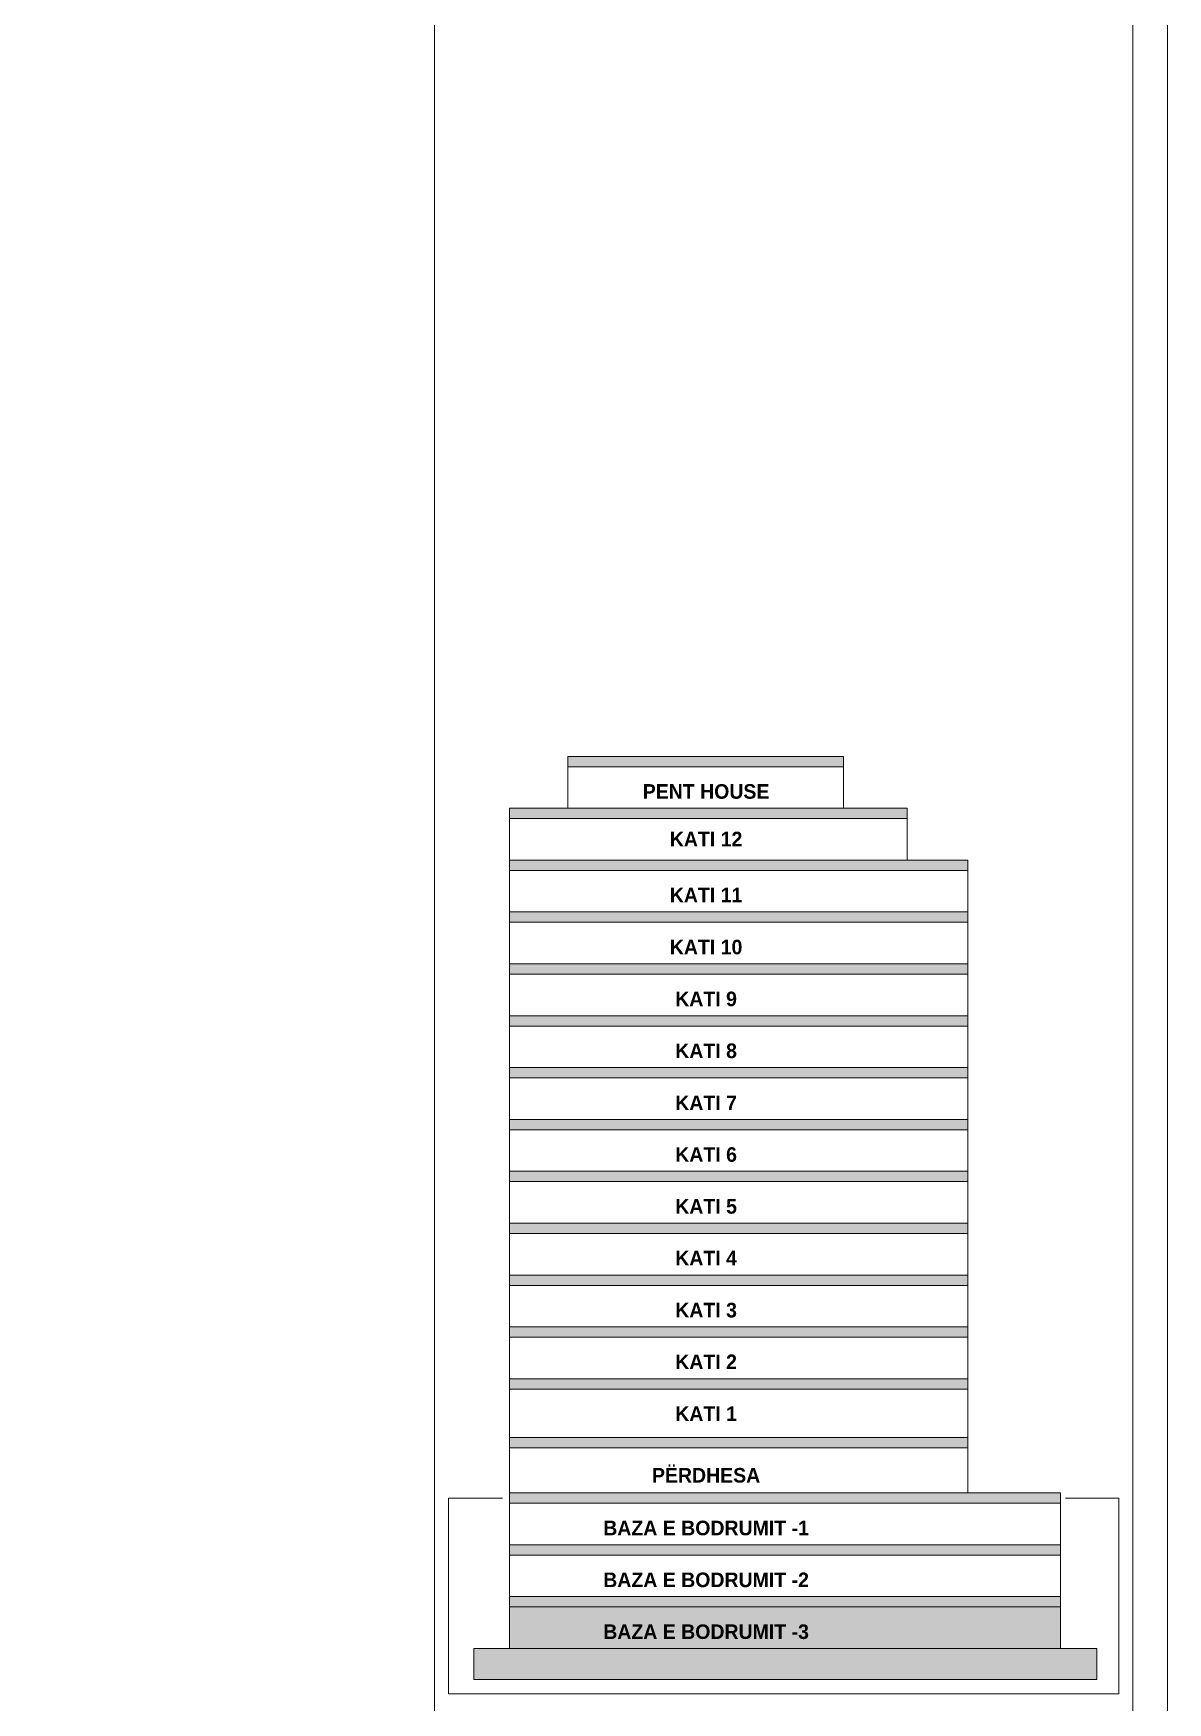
# Model space of a CAD drawing. Header units: millimetres. Extents: x 172821 to 253959, y -37564 to 16413.
# Drawn here: x 239134 to 248880, y -23957 to -9619 of the extents above; entities that cross this region are included whole.
import ezdxf

# ---------------------------------------------------------------- set-up
doc = ezdxf.new("R2010")
doc.units = ezdxf.units.MM
doc.header["$MEASUREMENT"] = 0
for name, color, linetype, lineweight, true_color in [('02. Tabela Projekti zbatues_Pen_No__102', 7, 'Continuous', 13, 0xcccccc), ('02. Tabela Projekti zbatues_Pen_No__108', 7, 'Continuous', 13, 0xfd8379), ('02. Tabela Projekti zbatues_Pen_No__161', 7, 'Continuous', 13, 0x6a6a6a), ('02. Tabela Projekti zbatues_Pen_No__82', 7, 'Continuous', 20, 0xaaaaaa)]:
    doc.layers.add(name, color=color, linetype=linetype, lineweight=lineweight, true_color=true_color)
doc.styles.add('GENERATED_STYLE_2', font='')
doc.styles.get('GENERATED_STYLE_2').set_extended_font_data('Century Gothic', bold=True)

msp = doc.modelspace()

# ---------------------------------------------------------------- hatches: boundary and pattern name
at = {"layer": '02. Tabela Projekti zbatues_Pen_No__102', "linetype": 'Continuous', "lineweight": 13, "true_color": 0xcccccc}
for points in [[(243726.2, -15918), (246095.2, -15918), (246095.2, -15828.9), (243726.2, -15828.9)], [(243226.3, -16363.6), (246642.2, -16363.6), (246642.2, -16274.5), (243226.3, -16274.5)], [(243226.3, -16809.1), (247164.4, -16809.1), (247164.4, -16720), (243226.3, -16720)], [(243226.3, -17254.6), (247164.4, -17254.6), (247164.4, -17165.5), (243226.3, -17165.5)], [(243226.3, -17700.1), (247164.4, -17700.1), (247164.4, -17611), (243226.3, -17611)], [(243226.3, -18145.6), (247164.4, -18145.6), (247164.4, -18056.5), (243226.3, -18056.5)], [(243226.3, -18591.1), (247164.4, -18591.1), (247164.4, -18502), (243226.3, -18502)], [(243226.3, -19036.6), (247164.4, -19036.6), (247164.4, -18947.5), (243226.3, -18947.5)], [(243226.3, -19482.1), (247164.4, -19482.1), (247164.4, -19393), (243226.3, -19393)], [(243226.3, -19927.7), (247164.4, -19927.7), (247164.4, -19838.6), (243226.3, -19838.6)], [(243226.3, -20373.2), (247164.4, -20373.2), (247164.4, -20284.1), (243226.3, -20284.1)], [(243226.3, -20818.7), (247164.4, -20818.7), (247164.4, -20729.6), (243226.3, -20729.6)], [(243226.3, -21264.2), (247164.4, -21264.2), (247164.4, -21175.1), (243226.3, -21175.1)], [(243226.3, -21769.7), (247164.4, -21769.7), (247164.4, -21680.6), (243226.3, -21680.6)], [(243226.3, -22244.3), (247959.2, -22244.3), (247959.2, -22155.2), (243226.3, -22155.2)], [(243226.3, -22689.8), (247959.2, -22689.8), (247959.2, -22600.7), (243226.3, -22600.7)], [(243226.3, -23135.3), (247959.2, -23135.3), (247959.2, -23046.2), (243226.3, -23046.2)], [(242917.8, -23759.1), (248272.2, -23759.1), (248272.2, -23491.8), (242917.8, -23491.8)]]:
    msp.add_hatch(color=254, dxfattribs=at).paths.add_polyline_path(points)
at = {"layer": '02. Tabela Projekti zbatues_Pen_No__108', "linetype": 'Continuous', "lineweight": 0, "true_color": 0xfee0dd}
msp.add_hatch(color=254, dxfattribs=at).paths.add_polyline_path([(247959.2, -23135.3), (243226.3, -23135.3), (243226.3, -23491.8), (247959.2, -23491.8)])

# ---------------------------------------------------------------- linework, layer by layer
at = {"layer": '02. Tabela Projekti zbatues_Pen_No__161', "color": 251, "linetype": 'Continuous', "lineweight": 13, "true_color": 0x6a6a6a}
for points in [[(248880.1, -35625.5), (177900.1, -35625.5), (177900.1, 14474.5), (248880.1, 14474.5)], [(248580.1, -35325.5), (178200.1, -35325.5), (178200.1, 14174.5), (248580.1, 14174.5)]]:
    msp.add_lwpolyline(points, close=True, dxfattribs=at)
msp.add_lwpolyline([(242580.1, -27778.6), (242580.1, 14174.5)], dxfattribs=at)
at = {"layer": '02. Tabela Projekti zbatues_Pen_No__82', "color": 253, "linetype": 'Continuous', "lineweight": 20, "true_color": 0xaaaaaa, "flags": 128}
for points in [[(243726.2, -15918), (246095.2, -15918), (246095.2, -15828.9), (243726.2, -15828.9)], [(243226.3, -16363.6), (246642.2, -16363.6), (246642.2, -16274.5), (243226.3, -16274.5)], [(243226.3, -16809.1), (247164.4, -16809.1), (247164.4, -16720), (243226.3, -16720)], [(243226.3, -17254.6), (247164.4, -17254.6), (247164.4, -17165.5), (243226.3, -17165.5)], [(243226.3, -17700.1), (247164.4, -17700.1), (247164.4, -17611), (243226.3, -17611)], [(243226.3, -18145.6), (247164.4, -18145.6), (247164.4, -18056.5), (243226.3, -18056.5)], [(243226.3, -18591.1), (247164.4, -18591.1), (247164.4, -18502), (243226.3, -18502)], [(243226.3, -19036.6), (247164.4, -19036.6), (247164.4, -18947.5), (243226.3, -18947.5)], [(243226.3, -19482.1), (247164.4, -19482.1), (247164.4, -19393), (243226.3, -19393)], [(243226.3, -19927.7), (247164.4, -19927.7), (247164.4, -19838.6), (243226.3, -19838.6)], [(243226.3, -20373.2), (247164.4, -20373.2), (247164.4, -20284.1), (243226.3, -20284.1)], [(243226.3, -20818.7), (247164.4, -20818.7), (247164.4, -20729.6), (243226.3, -20729.6)], [(243226.3, -21264.2), (247164.4, -21264.2), (247164.4, -21175.1), (243226.3, -21175.1)], [(243226.3, -21769.7), (247164.4, -21769.7), (247164.4, -21680.6), (243226.3, -21680.6)], [(243226.3, -22244.3), (247959.2, -22244.3), (247959.2, -22155.2), (243226.3, -22155.2)], [(243226.3, -22689.8), (247959.2, -22689.8), (247959.2, -22600.7), (243226.3, -22600.7)], [(243226.3, -23135.3), (247959.2, -23135.3), (247959.2, -23046.2), (243226.3, -23046.2)], [(247959.2, -23135.3), (243226.3, -23135.3), (243226.3, -23491.8), (247959.2, -23491.8)], [(242917.8, -23759.1), (248272.2, -23759.1), (248272.2, -23491.8), (242917.8, -23491.8)]]:
    msp.add_lwpolyline(points, close=True, dxfattribs=at)
at = {"layer": '02. Tabela Projekti zbatues_Pen_No__82', "color": 253, "linetype": 'Continuous', "lineweight": 20, "true_color": 0xaaaaaa}
for points in [[(243726.2, -15828.9), (243726.2, -16274.5)], [(246095.2, -15828.9), (246095.2, -16274.5)], [(243226.3, -23491.8), (243226.3, -16274.5)], [(246642.2, -16274.5), (246642.2, -16720)], [(247164.4, -16720), (247164.4, -17611)], [(247164.4, -17611), (247164.4, -18502)], [(247164.4, -22155.2), (247164.4, -18502)], [(243163.5, -22199.8), (242700.1, -22199.8), (242700.1, -23882.4), (248460.1, -23882.4), (248460.1, -22199.8), (248003, -22199.8)], [(247959.2, -22155.2), (247959.2, -23491.8)]]:
    msp.add_lwpolyline(points, dxfattribs=at)

# ---------------------------------------------------------------- texts
at = {"layer": '02. Tabela Projekti zbatues_Pen_No__102', "color": 254, "linetype": 'Continuous', "lineweight": 13, "true_color": 0xcccccc, "char_height": 125.217, "attachment_point": 8, "style": 'GENERATED_STYLE_2'}
for s, insert in [('\\A1;{\\pqc;\\fCentury Gothic|b1|i0|c0|p34;PENT HOUSE}', (244914.1, -16194.8)), ('\\A1;{\\pqc;\\fCentury Gothic|b1|i0|c0|p34;KATI 12}', (244914.1, -16601.9)), ('\\A1;{\\pqc;\\fCentury Gothic|b1|i0|c0|p34;KATI 1\\fCentury Gothic|b1|i0|c0|p34;1}', (244914.1, -17082.7)), ('\\A1;{\\pqc;\\fCentury Gothic|b1|i0|c0|p34;KATI \\fCentury Gothic|b1|i0|c0|p34;10}', (244914.1, -17531.4)), ('\\A1;{\\pqc;\\fCentury Gothic|b1|i0|c0|p34;KATI \\fCentury Gothic|b1|i0|c0|p34;9}', (244914.1, -17976.9)), ('\\A1;{\\pqc;\\fCentury Gothic|b1|i0|c0|p34;KATI \\fCentury Gothic|b1|i0|c0|p34;8}', (244914.1, -18422.4)), ('\\A1;{\\pqc;\\fCentury Gothic|b1|i0|c0|p34;KATI \\fCentury Gothic|b1|i0|c0|p34;7}', (244914.1, -18867.9)), ('\\A1;{\\pqc;\\fCentury Gothic|b1|i0|c0|p34;KATI \\fCentury Gothic|b1|i0|c0|p34;6}', (244914.1, -19313.4)), ('\\A1;{\\pqc;\\fCentury Gothic|b1|i0|c0|p34;KATI \\fCentury Gothic|b1|i0|c0|p34;5}', (244914.1, -19758.9)), ('\\A1;{\\pqc;\\fCentury Gothic|b1|i0|c0|p34;KATI \\fCentury Gothic|b1|i0|c0|p34;4}', (244914.1, -20201.3)), ('\\A1;{\\pqc;\\fCentury Gothic|b1|i0|c0|p34;KATI \\fCentury Gothic|b1|i0|c0|p34;3}', (244914.1, -20650)), ('\\A1;{\\pqc;\\fCentury Gothic|b1|i0|c0|p34;KATI \\fCentury Gothic|b1|i0|c0|p34;2}', (244914.1, -21092.3)), ('\\A1;{\\pqc;\\fCentury Gothic|b1|i0|c0|p34;KATI 1}', (244914.1, -21537.8)), ('\\A1;{\\pqc;\\fCentury Gothic|b1|i0|c0|p34;PËRDHESA}', (244914.1, -22068.5)), ('\\A1;{\\pqc;\\fCentury Gothic|b1|i0|c0|p34;BAZA E BODRUMIT -1}', (244914.1, -22521.1)), ('\\A1;{\\pqc;\\fCentury Gothic|b1|i0|c0|p34;BAZA E BODRUMIT -\\fCentury Gothic|b1|i0|c0|p34;2}', (244914.1, -22966.6))]:
    msp.add_mtext(s, dxfattribs=dict(at, insert=insert))
at = {"layer": '02. Tabela Projekti zbatues_Pen_No__161', "color": 251, "linetype": 'Continuous', "lineweight": 13, "true_color": 0x6a6a6a, "insert": (244914.1, -23412.1), "char_height": 125.217, "attachment_point": 8, "style": 'GENERATED_STYLE_2'}
msp.add_mtext('\\A1;{\\pqc;\\fCentury Gothic|b1|i0|c0|p34;BAZA E BODRUMIT -\\fCentury Gothic|b1|i0|c0|p34;3}', dxfattribs=at)

doc.saveas('drawing.dxf')
